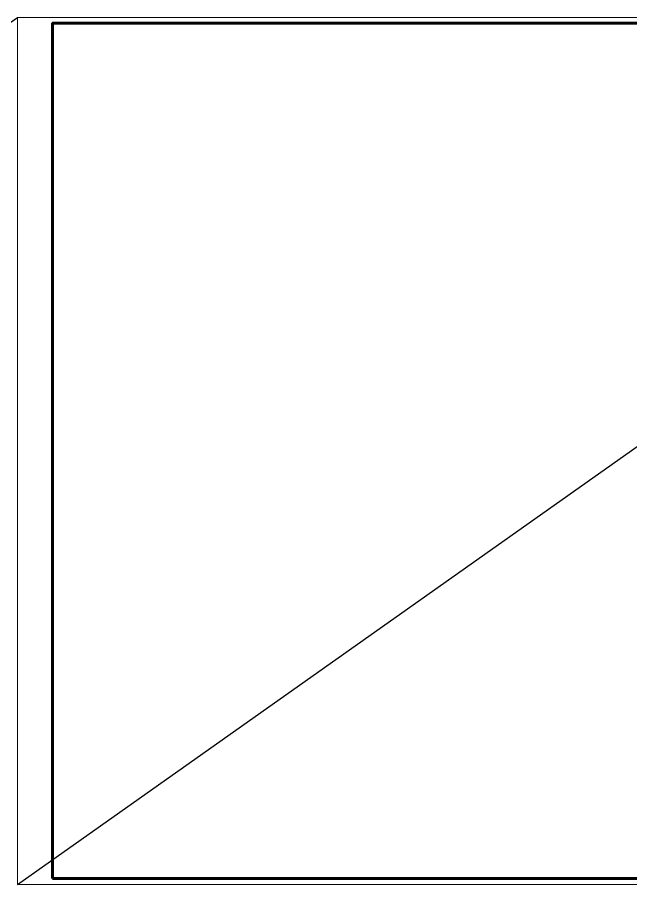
# Model space of a CAD drawing. Header units: millimetres. Extents: x -295047 to 304185, y -728047 to -308748.
# Drawn here: x 249581 to 266381, y -345434 to -321674 of the extents above; entities that cross this region are included whole.
import ezdxf
from ezdxf.enums import TextEntityAlignment as Align

# ---------------------------------------------------------------- set-up
doc = ezdxf.new("R2010")
doc.units = ezdxf.units.MM
doc.header["$MEASUREMENT"] = 0
doc.layers.get('Defpoints').update_dxf_attribs({"color": 1})
doc.layers.add('KCS_Plotter', color=11, linetype='Continuous', plot=False)
for name, color, linetype, lineweight in [('Khungten_LCDI', 7, 'Continuous', 5), ('LC Net thay', 7, 'Continuous', 25), ('LC Text1', 3, 'Continuous', 20)]:
    doc.layers.add(name, color=color, linetype=linetype, lineweight=lineweight)
doc.styles.add('Khungten', font='VHAVAN.TTF', dxfattribs={"width": 0.9, "height": 5000})
doc.styles.add('Title', font='VHBLACK.TTF', dxfattribs={"width": 0.8})

# ---------------------------------------------------------------- blocks, each defined once
blk = doc.blocks.new('lcdi fix')
at = {"layer": 'Defpoints', "lineweight": 0}
blk.add_lwpolyline([(-1200, -14850), (-1200, 14850), (40800, 14850), (40800, -14850)], close=True, dxfattribs=at)
at = {"layer": 'Khungten_LCDI', "color": 5, "lineweight": 60}
blk.add_lwpolyline([(0, -14650), (0, 14650), (40600, 14650), (40600, -14650)], close=True, dxfattribs=at)
at = {"color": 7, "style": 'Khungten', "width": 0.8}
for tag, p in [('REVISION', (39499, -10746)), ('NGAYHT', (39546, -11609))]:
    blk.add_attdef(tag, text='', height=200, dxfattribs=at).set_placement(p, align=Align.CENTER)
at = {"layer": 'LC Text1', "style": 'Title', "width": 1.485915}
for tag, p, p2 in [('TENBANVE1', (36913, -8886), (40339, -8886)), ('TENBANVE2', (36913, -9562), (40339, -9562))]:
    blk.add_attdef(tag, text='', height=250, dxfattribs=at).set_placement(p, p2, align=Align.FIT)
at = {"layer": 'LC Text1', "style": 'Title', "width": 0.7}
blk.add_attdef('SOBANVE', text='', height=250, dxfattribs=at).set_placement((39562, -13896), align=Align.CENTER)

msp = doc.modelspace()

# ---------------------------------------------------------------- linework, layer by layer
at = {"layer": 'KCS_Plotter', "ltscale": 2}
for p, q in [((215985, -345433.5, 23.7), (249585, -321673.5, 23.7)), ((249585, -345433.5, 23.7), (283185, -321673.5, 23.7))]:
    msp.add_line(p, q, dxfattribs=at)

# ---------------------------------------------------------------- block references
at = {"layer": 'LC Net thay', "extrusion": (0.000528397, 4.04352e-06, 1), "xscale": 0.7998127431915381, "yscale": 0.7998127431915381, "zscale": 0.7998127431915381, "rotation": 359.9999999999995}
msp.add_blockref('lcdi fix', (250544.7, -333550.7, 154.2), dxfattribs=at)

doc.saveas('drawing.dxf')
